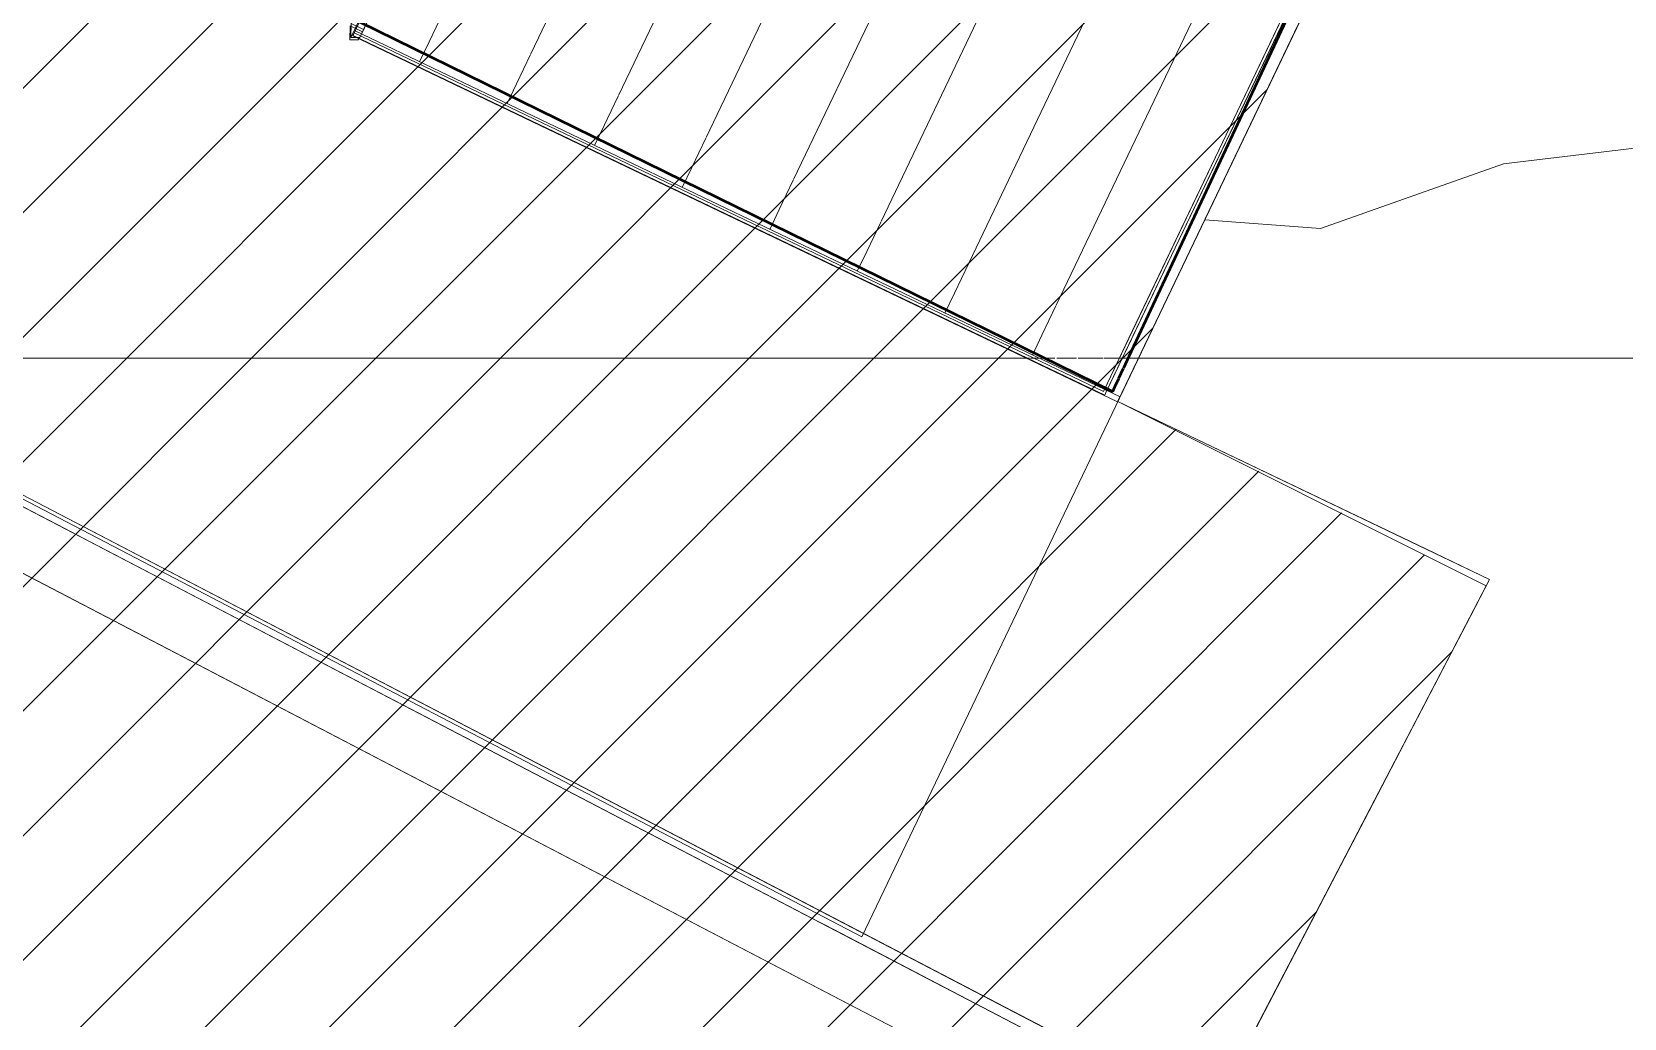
# Model space of a CAD drawing. Header units: metres. Extents: x -207 to 246, y -187 to 169.
# Drawn here: x -56.44 to -50.7, y -133.46 to -129.91 of the extents above; entities that cross this region are included whole.
import ezdxf

# ---------------------------------------------------------------- set-up
doc = ezdxf.new("R2010")
doc.units = ezdxf.units.M
for name, color, linetype, lineweight in [('A-FLOR', 7, 'Continuous', 9), ('A-GLAZ-CWMG', 7, 'Continuous', 9), ('A-ROOF', 7, 'Continuous', 9), ('A-ROOF-PATT', 7, 'Continuous', 9), ('A-WALL', 7, 'Continuous', 9), ('C-BLDG-PADS', 7, 'Continuous', 9), ('C-TOPO', 7, 'Continuous', 9), ('C-TOPO-MAJR', 7, 'Continuous', 35), ('edificios', 7, 'Continuous', 50), ('grilla', 7, 'Continuous', 9), ('I-WALL', 7, 'Continuous', 9)]:
    doc.layers.add(name, color=color, linetype=linetype, lineweight=lineweight)
doc.layers.add('PR10-ARQ-PL-001-Emplazamiento-C-1_dwg', color=7, linetype='Continuous', lineweight=9, true_color=0x767676)

# ---------------------------------------------------------------- blocks, each defined once
blk = doc.blocks.new('FP_36-PLANTA SUPERFICIES')
at = {"layer": 'A-ROOF'}
blk.add_line((-55.2811, -129.9204), (-52.5238, -131.24), dxfattribs=at)
at = {"layer": 'A-ROOF-PATT', "color": 254, "true_color": 0xcbe5d8}
for p, q in [((-54.9562, -129.8363), (-55.0067, -129.9419)), ((-55.0067, -129.9419), (-55.0411, -130.0137)), ((-54.6405, -129.9874), (-54.691, -130.093)), ((-54.691, -130.093), (-54.7254, -130.1648)), ((-54.3247, -130.1384), (-54.3753, -130.2441)), ((-54.3753, -130.2441), (-54.4097, -130.3159)), ((-54.009, -130.2895), (-54.0596, -130.3952)), ((-54.0596, -130.3952), (-54.094, -130.467)), ((-53.6933, -130.4406), (-53.7439, -130.5463)), ((-53.7439, -130.5463), (-53.7783, -130.6181)), ((-53.3776, -130.5917), (-53.4282, -130.6973)), ((-53.4282, -130.6973), (-53.4625, -130.7692)), ((-53.0619, -130.7428), (-53.1125, -130.8484)), ((-53.1125, -130.8484), (-53.1468, -130.9203)), ((-52.7462, -130.8939), (-52.7968, -130.9995)), ((-52.7968, -130.9995), (-52.8311, -131.0713))]:
    blk.add_line(p, q, dxfattribs=at)
blk = doc.blocks.new('Quad Corner Mullion - 50x50 mm-2216555-PLANTA SUPERFICIES')
at = {"layer": 'A-GLAZ-CWMG'}
for p, q in [((0.0161, 0.025), (-0.0161, 0.025)), ((-0.0161, 0.025), (-0.0161, -0.025)), ((0.0294, -0.0042), (0.0161, 0.025)), ((-0.0161, -0.025), (0.0294, -0.0042))]:
    blk.add_line(p, q, dxfattribs=at)
blk = doc.blocks.new('Quad Corner Mullion - 50x50 mm-2216199-PLANTA SUPERFICIES')
at = {"layer": 'A-GLAZ-CWMG'}
for p, q in [((-0.0161, -0.025), (-0.0161, 0.025)), ((-0.0161, 0.025), (0.0161, 0.025)), ((0.0161, 0.025), (0.0294, -0.0042)), ((0.0294, -0.0042), (-0.0161, -0.025))]:
    blk.add_line(p, q, dxfattribs=at)
blk = doc.blocks.new('Quad Corner Mullion - 50x50 mm-2216573-PLANTA SUPERFICIES')
at = {"layer": 'A-GLAZ-CWMG'}
for p, q in [((-55.2885, -129.9261), (-55.1917, -129.7238)), ((-55.2045, -129.7024), (-55.2877, -129.8763)), ((-55.1636, -129.7328), (-55.2564, -129.9267)), ((-55.1594, -129.724), (-55.2426, -129.8979)), ((-55.1594, -129.724), (-55.2045, -129.7024)), ((-55.2045, -129.7024), (-55.1917, -129.7238)), ((-55.1917, -129.7238), (-55.1636, -129.7328)), ((-55.1636, -129.7328), (-55.1594, -129.724)), ((-55.2885, -129.9261), (-55.2877, -129.8763)), ((-55.2877, -129.8763), (-55.2426, -129.8979)), ((-55.2426, -129.8979), (-55.2564, -129.9267)), ((-55.2564, -129.9267), (-55.2885, -129.9261))]:
    blk.add_line(p, q, dxfattribs=at)
blk = doc.blocks.new('YADRAN_LASQUEMAS_ARQ_MO_003_ESTANQUE CABECERA_rvt-1-PLANTA SUPERFICIES')
at = {"layer": 'A-ROOF-PATT', "true_color": 0x008040}
h = blk.add_hatch(dxfattribs=at)
h.set_pattern_fill('FP_29', color=116, style=0, pattern_type=2)
h.set_pattern_definition([(244.426, (2.457, -16.352), (0.31571, -0.1510868), [])])
h.paths.add_polyline_path([(-52.4294, -131.0426), (-51.8731, -129.8802), (-54.6304, -128.5606), (-55.1867, -129.723), (-53.2857, -130.6328)])
at = {"layer": 'A-FLOR'}
for p, q in [((-51.3195, -128.7234), (-53.4464, -133.1678)), ((-53.4464, -133.1678), (-51.3195, -128.7234)), ((-53.4464, -133.1678), (-58.5213, -130.5223)), ((-58.5213, -130.5223), (-53.4464, -133.1678))]:
    blk.add_line(p, q, dxfattribs=at)
at = {"layer": 'A-ROOF'}
for p, q in [((-55.1867, -129.723), (-55.2811, -129.9204)), ((-55.2725, -129.9024), (-55.2811, -129.9204)), ((-55.2811, -129.9204), (-52.5238, -131.24)), ((-55.2725, -129.9024), (-52.5152, -131.2219)), ((-51.8731, -129.8802), (-52.4294, -131.0426)), ((-52.4268, -131.0371), (-51.8732, -129.8804)), ((-52.5238, -131.24), (-52.4294, -131.0426)), ((-52.4268, -131.0371), (-52.5152, -131.2219)), ((-52.5238, -131.24), (-52.5152, -131.2219))]:
    blk.add_line(p, q, dxfattribs=at)
at = {"layer": 'A-WALL'}
for p, q in [((-52.188, -133.8088), (-68.5594, -125.2749)), ((-68.5594, -125.2749), (-52.188, -133.8088)), ((-52.3036, -134.0305), (-58.4171, -130.8437)), ((-58.4171, -130.8437), (-52.3036, -134.0305))]:
    blk.add_line(p, q, dxfattribs=at)
at = {"layer": 'I-WALL'}
for p, q in [((-51.3449, -128.6313), (-52.5752, -131.2023)), ((-52.5662, -131.2066), (-51.3315, -128.6266)), ((-52.4833, -131.0101), (-51.9297, -129.8534)), ((-51.9207, -129.8577), (-52.4742, -131.0144)), ((-55.2803, -129.9188), (-55.276, -129.9097)), ((-55.2803, -129.9188), (-55.276, -129.9097)), ((-55.2803, -129.9188), (-52.5705, -131.2156)), ((-52.5705, -131.2156), (-55.2803, -129.9188)), ((-55.276, -129.9097), (-52.5752, -131.2023)), ((-52.5752, -131.2023), (-55.276, -129.9097)), ((-52.4833, -131.0101), (-52.5717, -131.1949)), ((-52.5627, -131.1992), (-52.4742, -131.0144)), ((-52.5752, -131.2023), (-52.5717, -131.1949)), ((-52.5717, -131.1949), (-52.5627, -131.1992)), ((-52.5627, -131.1992), (-52.5717, -131.1949)), ((-52.5662, -131.2066), (-52.5705, -131.2156)), ((-52.5662, -131.2066), (-52.5705, -131.2156)), ((-52.5627, -131.1992), (-52.5662, -131.2066))]:
    blk.add_line(p, q, dxfattribs=at)
at = {"layer": 'A-GLAZ-CWMG', "lineweight": 9}
blk.add_blockref('Quad Corner Mullion - 50x50 mm-2216573-PLANTA SUPERFICIES', (0, 0), dxfattribs=at)
at = {"layer": 'A-GLAZ-CWMG', "lineweight": 9, "rotation": 244.4259881872912}
for name in ['Quad Corner Mullion - 50x50 mm-2216555-PLANTA SUPERFICIES', 'Quad Corner Mullion - 50x50 mm-2216199-PLANTA SUPERFICIES']:
    blk.add_blockref(name, (-55.276, -129.9097), dxfattribs=at)
at = {"layer": 'A-ROOF'}
blk.add_blockref('FP_36-PLANTA SUPERFICIES', (0, 0), dxfattribs=at)
blk = doc.blocks.new('PR10-ARQ-PL-001-Emplazamiento-C-1_dwg-674643-PLANTA SUPERFICIES')
at = {"lineweight": 9, "true_color": 0x0000ff}
h = blk.add_hatch(dxfattribs=at)
h.set_pattern_fill('FP_4', color=5, style=0, pattern_type=2)
h.set_pattern_definition([(45, (0, 0), (-0.2245064, 0.2245064), [])])
h.paths.add_polyline_path([(-53.8168, -136.9334), (-51.1945, -131.9029), (-52.521, -131.2354), (-51.2911, -128.657), (-53.7658, -127.4636), (-47.7694, -115.9256), (-49.3712, -115.0845), (-48.2318, -112.8217), (-60.8341, -106.2047), (-61.9735, -108.4675), (-63.2229, -107.8115), (-67.3105, -115.9296), (-67.198, -115.9878), (-71.3128, -123.8816), (-68.5743, -125.3091), (-70.1859, -128.4007), (-58.3025, -134.5952)])
at = {"lineweight": 9, "flags": 128}
blk.add_lwpolyline([(-59.918, -133.7531), (-53.8168, -136.9334), (-51.1945, -131.9029), (-52.5225, -131.2386), (-51.2878, -128.6586)], dxfattribs=at)
at = {"layer": 'C-BLDG-PADS'}
for p, q in [((-51.2911, -128.6642), (-52.5216, -131.2354)), ((-52.2052, -133.8418), (-58.3195, -130.6546))]:
    blk.add_line(p, q, dxfattribs=at)
at = {"layer": 'C-BLDG-PADS', "flags": 128}
blk.add_lwpolyline([(-52.523, -131.2383), (-51.1825, -131.8798), (-53.8168, -136.9334)], dxfattribs=at)
at = {"layer": 'C-TOPO'}
for p, q in [((-52.5216, -131.2354), (-51.2911, -128.6642)), ((-52.523, -131.2383), (-52.5225, -131.2386)), ((-52.5225, -131.2386), (-52.523, -131.2383)), ((-52.523, -131.2383), (-52.5225, -131.2386)), ((-52.5225, -131.2386), (-52.523, -131.2383))]:
    blk.add_line(p, q, dxfattribs=at)
at = {"layer": 'C-TOPO', "flags": 128}
for points in [[(-52.5216, -131.2354), (-52.4373, -131.0592), (-52.0546, -130.2595), (-51.2911, -128.6642)], [(-51.2911, -128.6642), (-52.0546, -130.2595), (-52.4373, -131.0592), (-52.5216, -131.2354)], [(-52.5216, -131.2354), (-52.4373, -131.0592), (-52.0546, -130.2595), (-51.2911, -128.6642)], [(-51.2911, -128.6642), (-52.0546, -130.2595), (-52.4373, -131.0592), (-52.5216, -131.2354)], [(-52.5216, -131.2354), (-52.4373, -131.0592), (-52.0546, -130.2595), (-51.2911, -128.6642)], [(-58.3195, -130.6546), (-52.2052, -133.8418), (-52.3707, -134.1592), (-52.6262, -134.6494), (-53.8168, -136.9334), (-54.652, -136.4981), (-55.8396, -135.879), (-57.0227, -135.2623), (-59.2741, -134.0887), (-59.918, -133.7531)], [(-59.918, -133.7531), (-59.2741, -134.0887), (-57.0227, -135.2623), (-55.8396, -135.879), (-54.652, -136.4981), (-53.8168, -136.9334), (-52.6262, -134.6494), (-52.3707, -134.1592), (-52.2052, -133.8418), (-58.3195, -130.6546)], [(-59.918, -133.7531), (-53.8168, -136.9334), (-52.2052, -133.8418), (-58.3195, -130.6546)], [(-58.3195, -130.6546), (-52.2052, -133.8418), (-51.1825, -131.8798), (-52.523, -131.2383)], [(-56.8289, -131.4316), (-56.3203, -131.6967), (-56.1603, -131.7801), (-56.0073, -131.8599), (-55.1883, -132.2868), (-54.8754, -132.4499), (-53.6012, -133.1141), (-53.5796, -133.1253), (-53.5495, -133.1411), (-52.2052, -133.8418), (-53.5495, -133.1411), (-53.5796, -133.1253), (-53.6012, -133.1141), (-54.8754, -132.4499), (-55.1883, -132.2868), (-56.0073, -131.8599), (-56.1603, -131.7801), (-56.3203, -131.6967), (-56.8289, -131.4316)], [(-56.8289, -131.4316), (-56.3203, -131.6967), (-56.1603, -131.7801), (-56.0073, -131.8599), (-55.1883, -132.2868), (-54.8754, -132.4499), (-53.6012, -133.1141), (-53.5796, -133.1253), (-53.5495, -133.1411), (-52.2052, -133.8418), (-53.5495, -133.1411), (-53.5796, -133.1253), (-53.6012, -133.1141), (-54.8754, -132.4499), (-55.1883, -132.2868), (-56.0073, -131.8599), (-56.1603, -131.7801), (-56.3203, -131.6967), (-56.8289, -131.4316)], [(-59.918, -133.7531), (-59.2741, -134.0887), (-57.0227, -135.2623), (-55.8396, -135.879), (-54.652, -136.4981), (-53.8168, -136.9334), (-52.6262, -134.6494), (-52.3707, -134.1592), (-52.2052, -133.8418), (-52.0583, -133.56), (-52.0088, -133.465), (-51.6186, -132.7164), (-51.3775, -132.2539), (-51.2669, -132.0418), (-51.1825, -131.8798), (-51.4124, -131.7698), (-52.4879, -131.2551), (-52.523, -131.2383)]]:
    blk.add_lwpolyline(points, dxfattribs=at)
blk.add_lwpolyline([(-52.5225, -131.2386), (-52.4879, -131.2551), (-51.4124, -131.7698), (-51.1825, -131.8798), (-51.2669, -132.0418), (-51.3775, -132.2539), (-51.6186, -132.7164), (-52.0088, -133.465), (-52.0583, -133.56), (-52.2052, -133.8418), (-52.0583, -133.56), (-52.0088, -133.465), (-51.6186, -132.7164), (-51.3775, -132.2539), (-51.2669, -132.0418), (-51.1825, -131.8798), (-51.4124, -131.7698), (-52.4879, -131.2551)], close=True, dxfattribs=at)
blk.add_lwpolyline([(-52.5225, -131.2386), (-52.4879, -131.2551), (-51.4124, -131.7698), (-51.1825, -131.8798), (-51.2669, -132.0418), (-51.3775, -132.2539), (-51.6186, -132.7164), (-52.0088, -133.465), (-52.0583, -133.56), (-52.2052, -133.8418), (-52.0583, -133.56), (-52.0088, -133.465), (-51.6186, -132.7164), (-51.3775, -132.2539), (-51.2669, -132.0418), (-51.1825, -131.8798), (-51.4124, -131.7698), (-52.4879, -131.2551)], close=True, dxfattribs=at)
at = {"layer": 'C-TOPO-MAJR', "color": 1, "lineweight": 9, "true_color": 0xff0000, "flags": 128}
blk.add_lwpolyline([(-52.2099, -130.584), (-51.7921, -130.6148), (-51.1326, -130.3824), (-50.4996, -130.3059), (-49.6208, -129.8083), (-48.4956, -129.562), (-46.162, -127.0446), (-45.9407, -126.8058), (-45.0376, -126.6082)], dxfattribs=at)
at = {"layer": 'edificios'}
for p, q in [((-52.4818, -131.0746), (-51.4252, -128.8157)), ((-55.2571, -129.8701), (-52.5415, -131.2021)), ((-52.5193, -131.1548), (-52.5021, -131.1181)), ((-52.5019, -131.1176), (-52.4821, -131.0752)), ((-52.5415, -131.2021), (-52.5337, -131.1855)), ((-52.5335, -131.1852), (-52.5195, -131.1552))]:
    blk.add_line(p, q, dxfattribs=at)
at = {"layer": 'grilla'}
for p, q in [((-58.54, -131.082), (-52.8525, -131.082)), ((-52.8525, -131.082), (-52.8421, -131.082)), ((-52.8381, -131.082), (-52.8071, -131.082)), ((-52.8011, -131.082), (-52.7499, -131.082)), ((-52.7432, -131.082), (-52.6726, -131.082)), ((-52.6664, -131.082), (-52.5775, -131.082)), ((-52.5734, -131.082), (-52.4678, -131.082)), ((-52.4671, -131.082), (-52.4482, -131.082)), ((-52.4482, -131.082), (-16.9382, -131.082))]:
    blk.add_line(p, q, dxfattribs=at)

msp = doc.modelspace()

# ---------------------------------------------------------------- linework, layer by layer
at = {"layer": 'C-BLDG-PADS'}
for p, q in [((-52.2052, -133.8418), (-71.3128, -123.8816)), ((-51.2884, -128.6584), (-52.523, -131.2383)), ((-52.523, -131.2383), (-51.1825, -131.8798)), ((-51.1825, -131.8798), (-53.8168, -136.9334))]:
    msp.add_line(p, q, dxfattribs=at)
at = {"layer": 'C-TOPO'}
for p, q in [((-52.2052, -133.8418), (-71.3128, -123.8816)), ((-52.2052, -133.8418), (-68.5743, -125.3091)), ((-52.523, -131.2383), (-51.2883, -128.6584)), ((-51.2883, -128.6584), (-52.0546, -130.2595)), ((-52.0546, -130.2595), (-51.2883, -128.6584)), ((-52.0546, -130.2595), (-51.2883, -128.6584)), ((-52.0546, -130.2595), (-51.2883, -128.6584)), ((-52.0546, -130.2595), (-51.2883, -128.6584)), ((-52.0546, -130.2595), (-52.4373, -131.0592)), ((-52.4373, -131.0592), (-52.0546, -130.2595)), ((-52.4373, -131.0592), (-52.0546, -130.2595)), ((-52.4373, -131.0592), (-52.0546, -130.2595)), ((-52.4373, -131.0592), (-52.0546, -130.2595)), ((-52.2052, -133.8418), (-58.6332, -130.4911)), ((-52.2052, -133.8418), (-58.6332, -130.4911)), ((-52.4373, -131.0592), (-52.523, -131.2383)), ((-52.523, -131.2383), (-52.4373, -131.0592)), ((-52.523, -131.2383), (-52.4373, -131.0592)), ((-52.523, -131.2383), (-52.4373, -131.0592)), ((-52.523, -131.2383), (-52.4373, -131.0592)), ((-52.523, -131.2383), (-52.4879, -131.2551)), ((-52.5225, -131.2386), (-52.523, -131.2383)), ((-52.5225, -131.2386), (-52.523, -131.2383)), ((-52.5225, -131.2386), (-52.523, -131.2383)), ((-52.5225, -131.2386), (-52.523, -131.2383)), ((-51.1825, -131.8798), (-52.523, -131.2383)), ((-52.4879, -131.2551), (-52.5225, -131.2386)), ((-52.4879, -131.2551), (-52.5225, -131.2386)), ((-52.4879, -131.2551), (-52.5225, -131.2386)), ((-52.4879, -131.2551), (-52.5225, -131.2386)), ((-52.4879, -131.2551), (-51.4124, -131.7698)), ((-51.4124, -131.7698), (-52.4879, -131.2551)), ((-51.4124, -131.7698), (-52.4879, -131.2551)), ((-51.4124, -131.7698), (-52.4879, -131.2551)), ((-51.4124, -131.7698), (-52.4879, -131.2551)), ((-56.3203, -131.6967), (-56.8289, -131.4316)), ((-56.3203, -131.6967), (-56.8289, -131.4316)), ((-56.3203, -131.6967), (-56.8289, -131.4316)), ((-56.3203, -131.6967), (-56.8289, -131.4316)), ((-56.1603, -131.7801), (-56.3203, -131.6967)), ((-56.1603, -131.7801), (-56.3203, -131.6967)), ((-56.1603, -131.7801), (-56.3203, -131.6967)), ((-56.1603, -131.7801), (-56.3203, -131.6967)), ((-56.0073, -131.8599), (-56.1603, -131.7801)), ((-56.0073, -131.8599), (-56.1603, -131.7801)), ((-56.0073, -131.8599), (-56.1603, -131.7801)), ((-56.0073, -131.8599), (-56.1603, -131.7801)), ((-51.4124, -131.7698), (-51.1825, -131.8798)), ((-51.1825, -131.8798), (-51.4124, -131.7698)), ((-51.1825, -131.8798), (-51.4124, -131.7698)), ((-51.1825, -131.8798), (-51.4124, -131.7698)), ((-51.1825, -131.8798), (-51.4124, -131.7698)), ((-55.1883, -132.2868), (-56.0073, -131.8599)), ((-55.1883, -132.2868), (-56.0073, -131.8599)), ((-55.1883, -132.2868), (-56.0073, -131.8599)), ((-55.1883, -132.2868), (-56.0073, -131.8599)), ((-52.2052, -133.8418), (-51.1825, -131.8798)), ((-51.1825, -131.8798), (-51.2669, -132.0418)), ((-51.2669, -132.0418), (-51.1825, -131.8798)), ((-51.2669, -132.0418), (-51.1825, -131.8798)), ((-51.2669, -132.0418), (-51.1825, -131.8798)), ((-51.2669, -132.0418), (-51.1825, -131.8798)), ((-51.2669, -132.0418), (-51.3775, -132.2539)), ((-51.3775, -132.2539), (-51.2669, -132.0418)), ((-51.3775, -132.2539), (-51.2669, -132.0418)), ((-51.3775, -132.2539), (-51.2669, -132.0418)), ((-51.3775, -132.2539), (-51.2669, -132.0418)), ((-51.3775, -132.2539), (-51.6186, -132.7164)), ((-51.6186, -132.7164), (-51.3775, -132.2539)), ((-51.6186, -132.7164), (-51.3775, -132.2539)), ((-51.6186, -132.7164), (-51.3775, -132.2539)), ((-51.6186, -132.7164), (-51.3775, -132.2539)), ((-54.8754, -132.4499), (-55.1883, -132.2868)), ((-54.8754, -132.4499), (-55.1883, -132.2868)), ((-54.8754, -132.4499), (-55.1883, -132.2868)), ((-54.8754, -132.4499), (-55.1883, -132.2868)), ((-53.6012, -133.1141), (-54.8754, -132.4499)), ((-53.6012, -133.1141), (-54.8754, -132.4499)), ((-53.6012, -133.1141), (-54.8754, -132.4499)), ((-53.6012, -133.1141), (-54.8754, -132.4499)), ((-51.6186, -132.7164), (-52.0088, -133.465)), ((-52.0088, -133.465), (-51.6186, -132.7164)), ((-52.0088, -133.465), (-51.6186, -132.7164)), ((-52.0088, -133.465), (-51.6186, -132.7164)), ((-52.0088, -133.465), (-51.6186, -132.7164)), ((-53.5796, -133.1253), (-53.6012, -133.1141)), ((-53.5796, -133.1253), (-53.6012, -133.1141)), ((-53.5796, -133.1253), (-53.6012, -133.1141)), ((-53.5796, -133.1253), (-53.6012, -133.1141)), ((-53.5495, -133.1411), (-53.5796, -133.1253)), ((-53.5495, -133.1411), (-53.5796, -133.1253)), ((-53.5495, -133.1411), (-53.5796, -133.1253)), ((-53.5495, -133.1411), (-53.5796, -133.1253)), ((-52.2052, -133.8418), (-53.5495, -133.1411)), ((-52.2052, -133.8418), (-53.5495, -133.1411)), ((-52.2052, -133.8418), (-53.5495, -133.1411)), ((-52.2052, -133.8418), (-53.5495, -133.1411))]:
    msp.add_line(p, q, dxfattribs=at)
at = {"layer": 'C-TOPO-MAJR', "color": 1, "lineweight": 9, "true_color": 0xff0000, "flags": 128}
msp.add_lwpolyline([(-52.2099, -130.584), (-51.7921, -130.6148), (-51.1326, -130.3824), (-50.4996, -130.3059), (-49.6208, -129.8083), (-48.4956, -129.562), (-46.162, -127.0446), (-45.9407, -126.8058), (-45.0376, -126.6082), (-42.71, -125.7594), (-41.9559, -125.7551), (-37.026, -123.2481), (-36.5842, -122.6506)], dxfattribs=at)

# ---------------------------------------------------------------- block references
at = {"lineweight": 5}
msp.add_blockref('YADRAN_LASQUEMAS_ARQ_MO_003_ESTANQUE CABECERA_rvt-1-PLANTA SUPERFICIES', (0, 0), dxfattribs=at)
at = {"layer": 'PR10-ARQ-PL-001-Emplazamiento-C-1_dwg', "color": 7}
msp.add_blockref('PR10-ARQ-PL-001-Emplazamiento-C-1_dwg-674643-PLANTA SUPERFICIES', (0, 0), dxfattribs=at)

doc.saveas('drawing.dxf')
